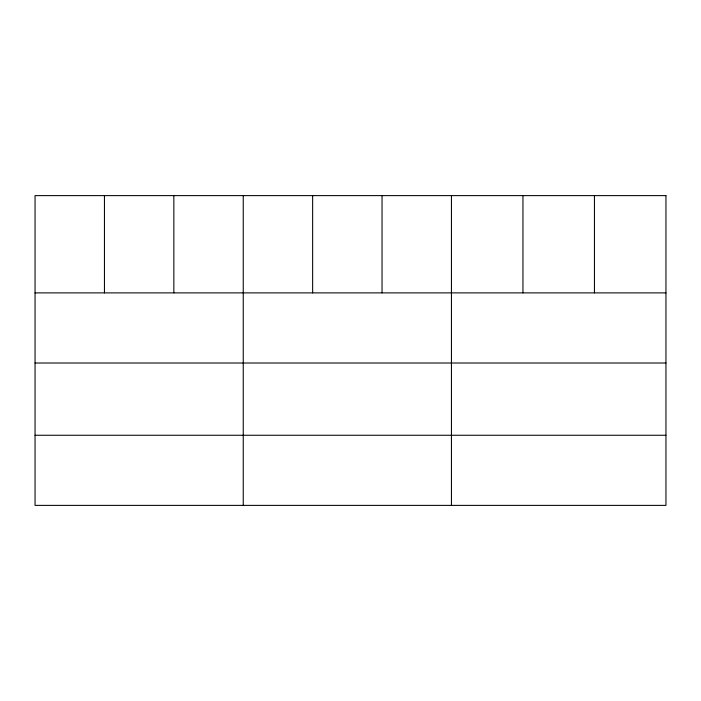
<?xml version="1.0" encoding="UTF-8"?>
<svg xmlns="http://www.w3.org/2000/svg" width="701" height="701" viewBox="0 0 701 701"><rect width="100%" height="100%" fill="white"/><g stroke="black" fill="none" stroke-linecap="round" stroke-linejoin="round"><path stroke-width="1.05" d="M35.05 292.887L665.95 292.887M35.05 363.013L665.95 363.013M35.05 435.26L665.95 435.26M594.448 195.614L594.448 292.887M522.946 195.614L522.946 292.887M451.444 195.614L451.444 505.386M382.045 195.614L382.045 292.887M312.646 195.614L312.646 292.887M243.247 195.614L243.247 505.386M173.848 195.614L173.848 292.887M104.449 195.614L104.449 292.887M665.95 195.614L35.05 195.614L35.05 505.386L665.95 505.386L665.95 195.614"/></g></svg>
